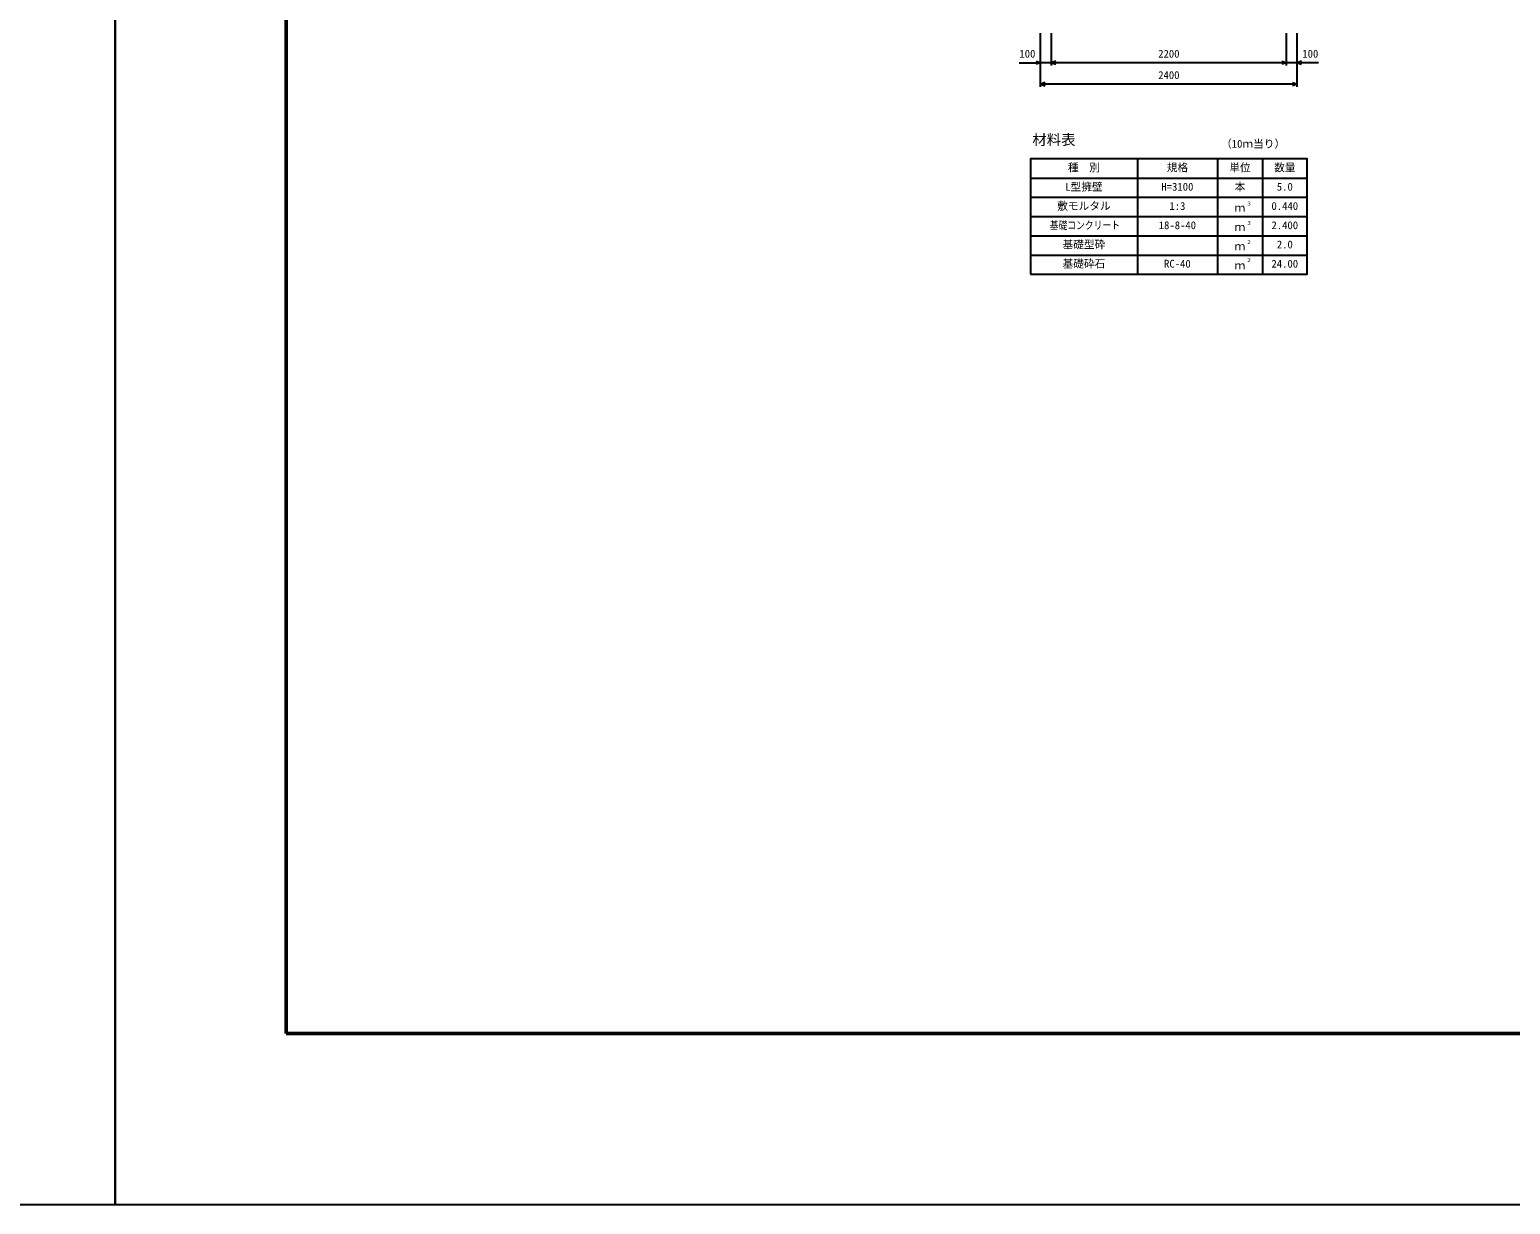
# Model space of a CAD drawing. Units: millimetres, scale not verified. Extents: x -67200 to 67200, y -23760 to 23760.
# Drawn here: x -800 to 13057, y -23760 to -12766 of the extents above; entities that cross this region are included whole.
import ezdxf
from ezdxf.enums import TextEntityAlignment as Align

# ---------------------------------------------------------------- set-up
doc = ezdxf.new("R2010")
doc.units = ezdxf.units.MM
doc.header["$LTSCALE"] = 80
for name, color, linetype, lineweight in [('0-1_DIM', 7, 'Continuous', 25), ('0-2_Defpoints', 5, 'Continuous', 25), ('0-4_HYO', 3, 'Continuous', 25), ('0-5_HYO2', 4, 'Continuous', 25), ('0-8_TXT', 7, 'Continuous', 25), ('0-9_WAKU', 3, 'Continuous', 25)]:
    doc.layers.add(name, color=color, linetype=linetype, lineweight=lineweight)
doc.styles.add('ＭＳ ゴシック', font='')
doc.styles.get('ＭＳ ゴシック').set_extended_font_data('MS Gothic')

msp = doc.modelspace()

# ---------------------------------------------------------------- linework, layer by layer
at = {"layer": '0-1_DIM'}
for p, q in [((8660.89, -13300.79), (8660.89, -12800.79)), ((8760.89, -13100.79), (8760.89, -12800.79)), ((10960.89, -13100.79), (10960.89, -12800.79)), ((10960.89, -13100.79), (10960.89, -12800.79)), ((11060.89, -13300.79), (11060.89, -12800.79)), ((8461.35, -13075.79), (8660.89, -13075.79)), ((8760.89, -13075.79), (8660.89, -13075.79)), ((10960.89, -13075.79), (8760.89, -13075.79)), ((11060.89, -13075.79), (10960.89, -13075.79)), ((11260.44, -13075.79), (11060.89, -13075.79)), ((11060.89, -13275.79), (8660.89, -13275.79))]:
    msp.add_line(p, q, dxfattribs=at)
for points in [[(8618.61, -13060.4), (8660.89, -13075.79), (8618.61, -13091.18)], [(8803.18, -13060.4), (8760.89, -13075.79), (8803.18, -13091.18)], [(10918.61, -13060.4), (10960.89, -13075.79), (10918.61, -13091.18)], [(11103.18, -13060.4), (11060.89, -13075.79), (11103.18, -13091.18)], [(8703.18, -13260.4), (8660.89, -13275.79), (8703.18, -13291.18)], [(11018.61, -13260.4), (11060.89, -13275.79), (11018.61, -13291.18)]]:
    msp.add_lwpolyline(points, dxfattribs=at)
at = {"layer": '0-2_Defpoints'}
for points in [[(-67200, -23760), (0, -23760), (0, 23760), (-67200, 23760)], [(0, -23760), (67200, -23760), (67200, 23760), (0, 23760)]]:
    msp.add_lwpolyline(points, close=True, dxfattribs=at)
at = {"layer": '0-4_HYO'}
for p, q in [((9565.89, -13975.79), (9565.89, -15055.79)), ((10315.89, -13975.79), (10315.89, -15055.79)), ((10735.89, -13975.79), (10735.89, -15055.79)), ((8565.89, -14155.79), (11155.89, -14155.79))]:
    msp.add_line(p, q, dxfattribs=at)
msp.add_lwpolyline([(8565.89, -15055.79), (11155.89, -15055.79), (11155.89, -13975.79), (8565.89, -13975.79)], close=True, dxfattribs=at)
at = {"layer": '0-5_HYO2'}
for p, q in [((8565.89, -14335.79), (11155.89, -14335.79)), ((8565.89, -14515.79), (11155.89, -14515.79)), ((8565.89, -14695.79), (11155.89, -14695.79)), ((8565.89, -14875.79), (11155.89, -14875.79))]:
    msp.add_line(p, q, dxfattribs=at)
at = {"layer": '0-9_WAKU', "lineweight": 50}
msp.add_lwpolyline([(1600, -22160), (65600, -22160), (65600, 22160), (1600, 22160)], close=True, dxfattribs=at)

# ---------------------------------------------------------------- texts
at = {"layer": '0-1_DIM', "style": 'ＭＳ ゴシック'}
for s, p in [('100', (8462.25, -13050.79)), ('2200', (9760.89, -13050.79)), ('100', (11109.53, -13050.79)), ('2400', (9760.89, -13250.79))]:
    msp.add_text(s, height=73.31, dxfattribs=at).set_placement(p, align=Align.BOTTOM_LEFT)
at = {"layer": '0-8_TXT', "style": 'ＭＳ ゴシック'}
for s, height, p in [('材料表', 98.97, (8582.56, -13875.79)), ('（10ｍ当り）', 73.31, (10349.22, -13894.13)), ('種\u3000別', 73.31, (8915.89, -14115.79)), ('規格', 73.31, (9840.89, -14115.79)), ('単位', 73.31, (10425.89, -14115.79)), ('数量', 73.31, (10845.89, -14115.79)), ('L型擁壁', 73.31, (8890.89, -14295.79)), ('H=3100', 73.31, (9790.89, -14295.79)), ('本', 73.31, (10475.89, -14295.79)), ('5.0', 73.31, (10870.89, -14295.79)), ('敷モルタル', 73.31, (8815.89, -14475.79)), ('1:3', 73.31, (9865.89, -14475.79)), ('３', 36.66, (10585.13, -14425.18)), ('0.440', 73.31, (10820.89, -14475.79)), ('ｍ', 73.31, (10475.89, -14492.46)), ('18-8-40', 73.31, (9765.89, -14655.79)), ('ｍ', 73.31, (10475.89, -14672.46)), ('３', 36.66, (10585.13, -14605.18)), ('2.400', 73.31, (10820.89, -14655.79)), ('基礎型砕', 73.31, (8865.89, -14835.79)), ('ｍ', 73.31, (10475.89, -14852.46)), ('２', 36.66, (10585.13, -14785.18)), ('2.0', 73.31, (10870.89, -14835.79)), ('基礎砕石', 73.31, (8865.89, -15015.79)), ('RC-40', 73.31, (9815.89, -15015.79)), ('ｍ', 73.31, (10475.89, -15032.46)), ('２', 36.66, (10585.13, -14951.85)), ('24.00', 73.31, (10820.89, -15015.79))]:
    msp.add_text(s, height=height, dxfattribs=at).set_placement(p, align=Align.BOTTOM_LEFT)
at = {"layer": '0-8_TXT', "style": 'ＭＳ ゴシック', "width": 0.8}
msp.add_text('基礎コンクリート', height=73.31, dxfattribs=at).set_placement((8745.89, -14655.79), align=Align.BOTTOM_LEFT)

doc.saveas('drawing.dxf')
